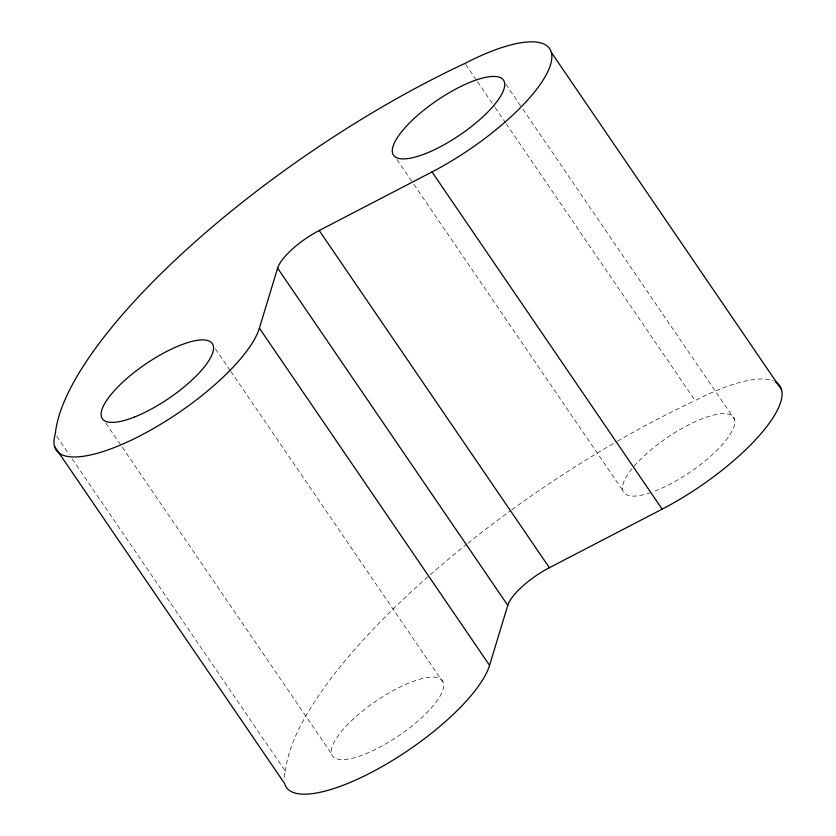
<?xml version="1.0" encoding="UTF-8"?>
<svg xmlns="http://www.w3.org/2000/svg" width="836" height="836" viewBox="0 0 836 836"><rect width="100%" height="100%" fill="white"/><g stroke="black" fill="none" stroke-linecap="round" stroke-linejoin="round"><path stroke-width="0.63" stroke-dasharray="4.18 3.13" d="M505.905 84.331L522.082 108.032M522.824 109.108L734.604 419.379M465.725 64.456L476.76 80.622M477.492 81.698L494.41 106.475M495.142 107.551L505.435 122.631M506.177 123.707L695.155 400.59A122.432 38.101 -34.3 0 1 773.457 380.934M396.985 159.603L413.162 183.303M413.893 184.38L622.736 490.345M215.469 348.884L230.182 370.432M230.914 371.508L443.435 682.866A66.587 20.722 -34.3 0 1 364.465 754.312A66.587 20.722 -34.3 0 1 354.589 717.852A66.587 20.722 -34.3 0 1 443.435 682.866M105.806 423.089L331.558 753.832M56.743 436.298L69.242 454.606M72.189 458.922L285.442 771.346A122.432 38.101 -34.3 0 0 284.115 779.194M285.442 771.346A381.895 118.848 -34.3 0 1 429.244 575.617M430.206 574.781A381.895 118.848 -34.3 0 1 466.916 544.017M467.909 543.222A381.895 118.848 -34.3 0 1 510.827 510.503M511.872 509.741A381.895 118.848 -34.3 0 1 616.372 441.826M617.49 441.168A381.895 118.848 -34.3 0 1 695.155 400.59M650.878 492.592A66.587 20.722 -34.3 0 1 649.854 450.792A66.587 20.722 -34.3 0 1 734.875 421.156A66.587 20.722 -34.3 0 1 652.049 492.174"/><path stroke-width="1.25" d="M259.39 328.14L277.615 268.147A42.96 13.366 -34.3 0 1 319.216 230.506L432.013 171.934A122.432 38.101 -34.3 0 0 550.558 64.654A122.432 38.101 -34.3 0 0 464.994 63.379A381.895 118.848 -34.3 0 0 55.27 434.135A122.432 38.101 -34.3 0 0 140.845 435.41A122.432 38.101 -34.3 0 0 259.39 328.14L489.551 665.341A122.432 38.101 -34.3 0 1 384.466 765.233A122.432 38.101 -34.3 0 1 284.648 783.583L54.486 446.382M489.551 665.341L507.776 605.358A42.96 13.366 -34.3 0 1 549.377 567.717L662.175 509.134A122.432 38.101 -34.3 0 0 775.296 381.822M551.352 52.417L781.514 389.618M432.013 171.934L662.175 509.134M319.216 230.506L549.377 567.717M277.615 268.147L507.776 605.358M134.303 417.112A66.587 20.722 -34.3 0 0 213.264 345.655A66.587 20.722 -34.3 0 0 124.428 380.652A66.587 20.722 -34.3 0 0 134.303 417.112M425.472 153.625A66.587 20.722 -34.3 0 0 504.442 82.168A66.587 20.722 -34.3 0 0 415.596 117.165A66.587 20.722 -34.3 0 0 425.472 153.625"/></g></svg>
